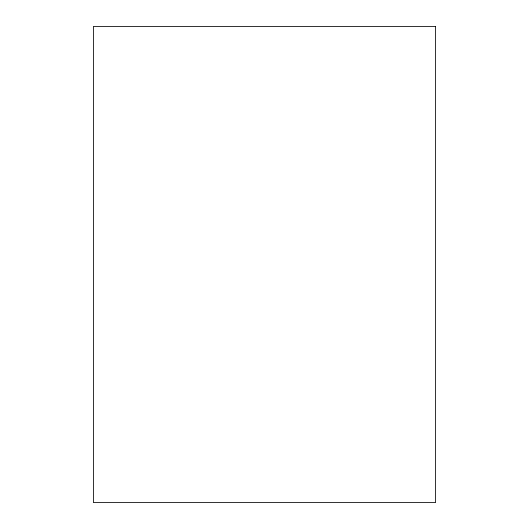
<?xml version="1.0" encoding="UTF-8"?>
<svg xmlns="http://www.w3.org/2000/svg" width="529" height="529" viewBox="0 0 529 529"><rect width="100%" height="100%" fill="white"/><g stroke="black" fill="none" stroke-linecap="round" stroke-linejoin="round"><path stroke-width="0.79" d="M435.598 26.45L93.402 26.45L93.402 502.55L435.598 502.55L435.598 26.45"/></g></svg>
